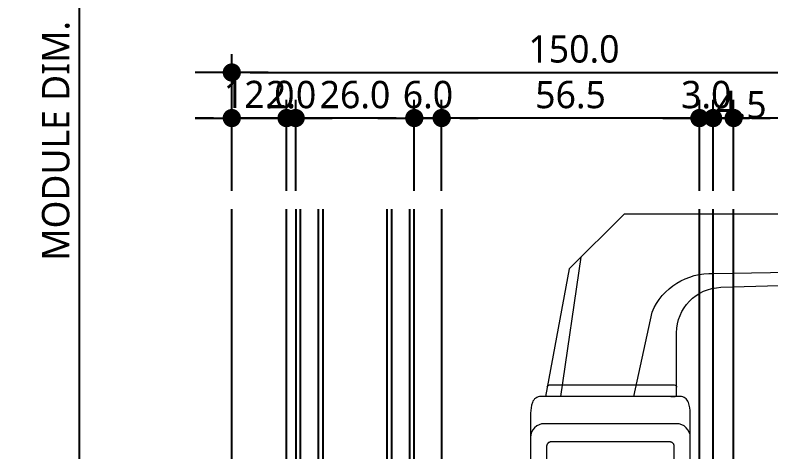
# Model space of a CAD drawing. Extents: x 93 to 3288, y 42 to 1146.
# Drawn here: x 531.3 to 696.9, y 827 to 922.9 of the extents above; entities that cross this region are included whole.
import ezdxf

# ---------------------------------------------------------------- set-up
doc = ezdxf.new("R2010")
doc.units = 0
doc.header["$LTSCALE"] = 200
doc.header["$MEASUREMENT"] = 0
doc.header["$PDMODE"] = 3
doc.header["$PDSIZE"] = -1
doc.linetypes.add('HIDDEN', pattern=[0.375, 0.25, -0.125])
doc.linetypes.add('PHANTOM', pattern=[25, 20, -1, 1, -1, 1, -1])
doc.layers.get('0').update_dxf_attribs({"linetype": 'CONTINUOUS'})
doc.layers.get('Defpoints').update_dxf_attribs({"color": 137, "linetype": 'CONTINUOUS'})
doc.layers.add('_0', color=7, linetype='CONTINUOUS', lineweight=0)
for name, color, linetype in [('A-HAT', 1, 'CONTINUOUS'), ('DIM', 7, 'CONTINUOUS'), ('ELE', 60, 'CONTINUOUS'), ('Glass', 4, 'CONTINUOUS'), ('SEALANT', 1, 'CONTINUOUS'), ('감봉', 4, 'CONTINUOUS')]:
    doc.layers.add(name, color=color, linetype=linetype)
doc.styles.add('맑은고딕', font='malgun.ttf')
doc.dimstyles.new('GAUN-4', dxfattribs={"dimscale": 4, "dimtxt": 1.5, "dimasz": 1, "dimexe": 1, "dimexo": 1, "dimgap": 0.5, "dimtad": 1, "dimdec": 1, "dimzin": 1, "dimdsep": 46, "dimlunit": 6, "dimtxsty": '맑은고딕', "dimblk": 'CJDOT', "dimcen": 0.09, "dimdle": 1, "dimclrd": 256, "dimclre": 256, "dimclrt": 3, "dimadec": 0, "dimazin": 0, "dimtfac": 1, "dimtdec": 1, "dimtix": 1, "dimtmove": 2, "dimatfit": 3, "dimfxl": 1, "dimtolj": 1, "dimtzin": 1, "dimarcsym": 0})

# ---------------------------------------------------------------- blocks, each defined once
blk = doc.blocks.new('*U66')
at = {"layer": 'A-HAT'}
h = blk.add_hatch(dxfattribs=at)
h.set_pattern_fill('ANSI37', color=252, scale=0.5, angle=-89.9654, style=0)
h.set_pattern_definition([(315.035, (0, 0), (1.12185, 1.12321), []), (45.035, (0, 0), (-1.12321, 1.12185), [])])
h.paths.add_polyline_path([(20, 0, -0.125563), (6, 0), (6, -9.5), (6.48, -7.1, -0.357511), (7.21, -6.5), (18.79, -6.5, -0.357511), (19.52, -7.1), (20, -9.5)])
at = {"layer": 'Glass', "color": 5, "linetype": 'PHANTOM', "ltscale": 2}
for p, q in [((1, -104.42), (1, 0)), ((5, 0), (5, -104.42)), ((21, -104.42), (21, 0)), ((25, 0), (25, -104.42))]:
    blk.add_line(p, q, dxfattribs=at)
at = {"layer": 'Glass'}
for points in [[(0, -104.42), (0, 0), (6, 0), (6, -104.42)], [(20, -104.42), (20, 0), (26, 0), (26, -104.42)]]:
    blk.add_lwpolyline(points, dxfattribs=at)
at = {"layer": 'SEALANT'}
blk.add_arc((13, 27.44), 28.31, 255.6865, 284.3135, dxfattribs=at)
at = {"layer": '감봉'}
for points in [[(6, -11.75), (6, -9.5), (6.48, -7.1, -0.357511), (7.21, -6.5), (18.79, -6.5, -0.357511), (19.52, -7.1), (20, -9.5), (20, -11.75, -0.414214), (19.25, -12.5), (6.75, -12.5, -0.414214)], [(6.5, -11.75), (6.5, -9.55), (6.97, -7.2, -0.357511), (7.21, -7), (18.79, -7, -0.357511), (19.03, -7.2), (19.5, -9.55), (19.5, -11.75, -0.414214), (19.25, -12), (6.75, -12, -0.414214)]]:
    blk.add_lwpolyline(points, format="xyb", close=True, dxfattribs=at)
blk = doc.blocks.new('CJDOT')
blk.add_line((-2, 0), (2, 0))
at = {"const_width": 0.5}
blk.add_lwpolyline([(-0.25, 0, 1), (0.25, 0, 1)], format="xyb", close=True, dxfattribs=at)
blk = doc.blocks.new('*D170')
at = {"layer": 'Defpoints', "color": 0, "transparency": 16777216}
for p in [(558.33, 1066), (545.3, 724.62), (558.33, 724.62)]:
    blk.add_point(p, dxfattribs=at)
at = {"layer": 'DIM', "lineweight": -2, "transparency": 16777216}
for p, q in [((554.33, 1066), (541.3, 1066)), ((545.3, 1062), (545.3, 728.62)), ((554.33, 724.62), (541.3, 724.62))]:
    blk.add_line(p, q, dxfattribs=at)
at = {"layer": 'DIM', "lineweight": -2, "transparency": 16777216, "xscale": 4, "yscale": 4, "zscale": 4}
for p, rotation in [((545.3, 1066), 90), ((545.3, 724.62), 270)]:
    blk.add_blockref('CJDOT', p, dxfattribs=dict(at, rotation=rotation))
at = {"layer": 'DIM', "color": 3, "transparency": 16777216, "insert": (540.2, 895.31), "char_height": 6, "attachment_point": 5, "rotation": 90, "style": '맑은고딕'}
blk.add_mtext('\\A1;MODULE DIM.', dxfattribs=at)
blk = doc.blocks.new('*D175')
at = {"layer": 'Defpoints', "color": 0, "transparency": 16777216}
for p in [(688.75, 900.31), (688.75, 880.31, 0), (728.75, 880.31)]:
    blk.add_point(p, dxfattribs=at)
at = {"layer": 'DIM', "lineweight": -2, "transparency": 16777216}
for p, q in [((688.75, 884.31), (688.75, 904.31)), ((728.75, 884.31), (728.75, 904.31)), ((724.75, 900.31), (692.75, 900.31))]:
    blk.add_line(p, q, dxfattribs=at)
at = {"layer": 'DIM', "lineweight": -2, "transparency": 16777216, "xscale": 4, "yscale": 4, "zscale": 4, "rotation": 180}
blk.add_blockref('CJDOT', (688.75, 900.31), dxfattribs=at)
at = {"layer": 'DIM', "lineweight": -2, "transparency": 16777216, "xscale": 4, "yscale": 4, "zscale": 4}
blk.add_blockref('CJDOT', (728.75, 900.31), dxfattribs=at)
at = {"layer": 'DIM', "color": 3, "transparency": 16777216, "insert": (708.75, 905.41), "char_height": 6, "attachment_point": 5, "style": '맑은고딕'}
blk.add_mtext('\\A1;40.0', dxfattribs=at)
blk = doc.blocks.new('*D176')
at = {"layer": 'Defpoints', "color": 0, "transparency": 16777216}
for p in [(624.75, 900.31), (624.75, 880.31), (681.25, 880.31)]:
    blk.add_point(p, dxfattribs=at)
at = {"layer": 'DIM', "lineweight": -2, "transparency": 16777216}
for p, q in [((624.75, 884.31), (624.75, 904.31)), ((681.25, 884.31), (681.25, 904.31)), ((677.25, 900.31), (628.75, 900.31))]:
    blk.add_line(p, q, dxfattribs=at)
at = {"layer": 'DIM', "lineweight": -2, "transparency": 16777216, "xscale": 4, "yscale": 4, "zscale": 4, "rotation": 180}
blk.add_blockref('CJDOT', (624.75, 900.31), dxfattribs=at)
at = {"layer": 'DIM', "lineweight": -2, "transparency": 16777216, "xscale": 4, "yscale": 4, "zscale": 4}
blk.add_blockref('CJDOT', (681.25, 900.31), dxfattribs=at)
at = {"layer": 'DIM', "color": 3, "transparency": 16777216, "insert": (653, 905.41), "char_height": 6, "attachment_point": 5, "style": '맑은고딕'}
blk.add_mtext('\\A1;56.5', dxfattribs=at)
blk = doc.blocks.new('*D177')
at = {"layer": 'Defpoints', "color": 0, "transparency": 16777216}
for p in [(618.75, 900.31), (618.75, 880.31), (624.75, 880.31)]:
    blk.add_point(p, dxfattribs=at)
at = {"layer": 'DIM', "lineweight": -2, "transparency": 16777216}
for p, q in [((618.75, 884.31), (618.75, 904.31)), ((624.75, 884.31), (624.75, 904.31)), ((614.75, 900.31), (610.75, 900.31)), ((624.75, 900.31), (618.75, 900.31)), ((628.75, 900.31), (632.75, 900.31))]:
    blk.add_line(p, q, dxfattribs=at)
at = {"layer": 'DIM', "lineweight": -2, "transparency": 16777216, "xscale": 4, "yscale": 4, "zscale": 4}
blk.add_blockref('CJDOT', (618.75, 900.31), dxfattribs=at)
at = {"layer": 'DIM', "lineweight": -2, "transparency": 16777216, "xscale": 4, "yscale": 4, "zscale": 4, "rotation": 180}
blk.add_blockref('CJDOT', (624.75, 900.31), dxfattribs=at)
at = {"layer": 'DIM', "color": 3, "transparency": 16777216, "insert": (621.75, 905.41), "char_height": 6, "attachment_point": 5, "style": '맑은고딕'}
blk.add_mtext('\\A1;6.0', dxfattribs=at)
blk = doc.blocks.new('*D178')
at = {"layer": 'Defpoints', "color": 0, "transparency": 16777216}
for p in [(592.75, 900.31), (592.75, 880.31), (618.75, 880.31)]:
    blk.add_point(p, dxfattribs=at)
at = {"layer": 'DIM', "lineweight": -2, "transparency": 16777216}
for p, q in [((592.75, 884.31), (592.75, 904.31)), ((618.75, 884.31), (618.75, 904.31)), ((614.75, 900.31), (596.75, 900.31))]:
    blk.add_line(p, q, dxfattribs=at)
at = {"layer": 'DIM', "lineweight": -2, "transparency": 16777216, "xscale": 4, "yscale": 4, "zscale": 4, "rotation": 180}
blk.add_blockref('CJDOT', (592.75, 900.31), dxfattribs=at)
at = {"layer": 'DIM', "lineweight": -2, "transparency": 16777216, "xscale": 4, "yscale": 4, "zscale": 4}
blk.add_blockref('CJDOT', (618.75, 900.31), dxfattribs=at)
at = {"layer": 'DIM', "color": 3, "transparency": 16777216, "insert": (605.75, 905.41), "char_height": 6, "attachment_point": 5, "style": '맑은고딕'}
blk.add_mtext('\\A1;26.0', dxfattribs=at)
blk = doc.blocks.new('*D179')
at = {"layer": 'Defpoints', "color": 0, "transparency": 16777216}
for p in [(590.75, 900.31), (590.75, 880.31), (592.75, 880.31)]:
    blk.add_point(p, dxfattribs=at)
at = {"layer": 'DIM', "lineweight": -2, "transparency": 16777216}
for p, q in [((590.75, 884.31), (590.75, 904.31)), ((592.75, 884.31), (592.75, 904.31)), ((586.75, 900.31), (582.75, 900.31)), ((592.75, 900.31), (590.75, 900.31)), ((596.75, 900.31), (600.75, 900.31))]:
    blk.add_line(p, q, dxfattribs=at)
at = {"layer": 'DIM', "lineweight": -2, "transparency": 16777216, "xscale": 4, "yscale": 4, "zscale": 4}
blk.add_blockref('CJDOT', (590.75, 900.31), dxfattribs=at)
at = {"layer": 'DIM', "lineweight": -2, "transparency": 16777216, "xscale": 4, "yscale": 4, "zscale": 4, "rotation": 180}
blk.add_blockref('CJDOT', (592.75, 900.31), dxfattribs=at)
at = {"layer": 'DIM', "color": 3, "transparency": 16777216, "insert": (591.75, 905.41), "char_height": 6, "attachment_point": 5, "style": '맑은고딕'}
blk.add_mtext('\\A1;2.0', dxfattribs=at)
blk = doc.blocks.new('*D180')
at = {"layer": 'Defpoints', "color": 0, "transparency": 16777216}
for p in [(578.75, 900.31), (578.75, 880.31), (590.75, 880.31)]:
    blk.add_point(p, dxfattribs=at)
at = {"layer": 'DIM', "lineweight": -2, "transparency": 16777216}
for p, q in [((578.75, 884.31), (578.75, 904.31)), ((590.75, 884.31), (590.75, 904.31)), ((574.75, 900.31), (570.75, 900.31)), ((590.75, 900.31), (578.75, 900.31)), ((594.75, 900.31), (598.75, 900.31))]:
    blk.add_line(p, q, dxfattribs=at)
at = {"layer": 'DIM', "lineweight": -2, "transparency": 16777216, "xscale": 4, "yscale": 4, "zscale": 4}
blk.add_blockref('CJDOT', (578.75, 900.31), dxfattribs=at)
at = {"layer": 'DIM', "lineweight": -2, "transparency": 16777216, "xscale": 4, "yscale": 4, "zscale": 4, "rotation": 180}
blk.add_blockref('CJDOT', (590.75, 900.31), dxfattribs=at)
at = {"layer": 'DIM', "color": 3, "transparency": 16777216, "insert": (584.75, 905.43), "char_height": 6, "attachment_point": 5, "style": '맑은고딕'}
blk.add_mtext('\\A1;12.0', dxfattribs=at)
blk = doc.blocks.new('*D181')
at = {"layer": 'Defpoints', "color": 0, "transparency": 16777216}
for p in [(728.75, 910.31), (578.75, 880.31), (728.75, 880.31)]:
    blk.add_point(p, dxfattribs=at)
at = {"layer": 'DIM', "lineweight": -2, "transparency": 16777216}
for p, q in [((578.75, 884.31), (578.75, 914.31)), ((728.75, 884.31), (728.75, 914.31)), ((582.75, 910.31), (724.75, 910.31))]:
    blk.add_line(p, q, dxfattribs=at)
at = {"layer": 'DIM', "lineweight": -2, "transparency": 16777216, "xscale": 4, "yscale": 4, "zscale": 4, "rotation": 180}
blk.add_blockref('CJDOT', (578.75, 910.31), dxfattribs=at)
at = {"layer": 'DIM', "lineweight": -2, "transparency": 16777216, "xscale": 4, "yscale": 4, "zscale": 4}
blk.add_blockref('CJDOT', (728.75, 910.31), dxfattribs=at)
at = {"layer": 'DIM', "color": 3, "transparency": 16777216, "insert": (653.75, 915.43), "char_height": 6, "attachment_point": 5, "style": '맑은고딕'}
blk.add_mtext('\\A1;150.0', dxfattribs=at)
blk = doc.blocks.new('handle(join)')
at = {"color": 9}
for p, q in [((-496.33, -29233.2), (-500.77, -29263.73)), ((-476.61, -29263.73), (-475.61, -29263.73))]:
    blk.add_line(p, q, dxfattribs=at)
for points in [[(-475.33, -29263.73), (-475.33, -29249.8, -0.4058), (-465.62, -29239.8), (-393.83, -29237.73, -0.336929), (-387.09, -29242.86, 0.397395), (-384.74, -29244.28), (-378.73, -29242.98, 0.387762), (-377.17, -29240.78), (-378.83, -29227.25, 0.378929), (-382.8, -29223.73), (-486.86, -29223.73), (-498.9, -29235.77), (-504.07, -29263.73)], [(-484.69, -29263.73), (-480.72, -29245.25, -0.314965), (-467.19, -29236.8), (-396.72, -29235.53, -0.336929), (-387.09, -29242.86)], [(-503.69, -29261.64, -0.361583), (-503.19, -29261.23), (-475.83, -29261.23, -0.414214), (-475.33, -29261.73)], [(-472.33, -29272.73, 0.414214), (-475.33, -29269.73), (-504.33, -29269.73, 0.414214), (-507.33, -29272.73)]]:
    blk.add_lwpolyline(points, format="xyb", dxfattribs=at)
blk.add_lwpolyline([(-472.33, -29267.45, 0.08066), (-472.72, -29265.1, 0.322551), (-474.61, -29263.73), (-505.05, -29263.73, 0.322551), (-506.95, -29265.1, 0.08066), (-507.33, -29267.45), (-507.33, -29288.73), (-472.33, -29288.73)], format="xyb", close=True, dxfattribs=at)
at = {"color": 9, "linetype": 'HIDDEN'}
blk.add_lwpolyline([(-475.83, -29288.73), (-475.83, -29274.73, 0.414214), (-476.83, -29273.73), (-502.83, -29273.73, 0.414214), (-503.83, -29274.73), (-503.83, -29288.73)], format="xyb", dxfattribs=at)
blk = doc.blocks.new('*D182')
at = {"layer": 'Defpoints', "color": 0, "transparency": 16777216}
for p in [(681.25, 900.31), (681.25, 880.31), (684.25, 880.31)]:
    blk.add_point(p, dxfattribs=at)
at = {"layer": 'DIM', "lineweight": -2, "transparency": 16777216}
for p, q in [((681.25, 884.31), (681.25, 904.31)), ((684.25, 884.31), (684.25, 904.31)), ((677.25, 900.31), (673.25, 900.31)), ((684.25, 900.31), (681.25, 900.31)), ((688.25, 900.31), (692.25, 900.31))]:
    blk.add_line(p, q, dxfattribs=at)
at = {"layer": 'DIM', "lineweight": -2, "transparency": 16777216, "xscale": 4, "yscale": 4, "zscale": 4}
blk.add_blockref('CJDOT', (681.25, 900.31), dxfattribs=at)
at = {"layer": 'DIM', "lineweight": -2, "transparency": 16777216, "xscale": 4, "yscale": 4, "zscale": 4, "rotation": 180}
blk.add_blockref('CJDOT', (684.25, 900.31), dxfattribs=at)
at = {"layer": 'DIM', "color": 3, "transparency": 16777216, "insert": (682.75, 905.41), "char_height": 6, "attachment_point": 5, "style": '맑은고딕'}
blk.add_mtext('\\A1;3.0', dxfattribs=at)
blk = doc.blocks.new('*D183')
at = {"layer": 'Defpoints', "color": 0, "transparency": 16777216}
for p in [(688.75, 900.31), (684.25, 880.31), (688.75, 880.31, 0)]:
    blk.add_point(p, dxfattribs=at)
at = {"layer": 'DIM', "lineweight": -2, "transparency": 16777216}
for p, q in [((684.25, 884.31), (684.25, 904.31)), ((688.75, 884.31), (688.75, 904.31)), ((680.25, 900.31), (676.25, 900.31)), ((684.25, 900.31), (688.75, 900.31)), ((692.75, 900.31), (696.75, 900.31))]:
    blk.add_line(p, q, dxfattribs=at)
at = {"layer": 'DIM', "lineweight": -2, "transparency": 16777216, "xscale": 4, "yscale": 4, "zscale": 4}
blk.add_blockref('CJDOT', (684.25, 900.31), dxfattribs=at)
at = {"layer": 'DIM', "lineweight": -2, "transparency": 16777216, "xscale": 4, "yscale": 4, "zscale": 4, "rotation": 180}
blk.add_blockref('CJDOT', (688.75, 900.31), dxfattribs=at)
at = {"layer": 'DIM', "color": 3, "transparency": 16777216, "insert": (690.47, 903.2), "char_height": 6, "attachment_point": 5, "style": '맑은고딕'}
blk.add_mtext('\\A1;4.5', dxfattribs=at)

msp = doc.modelspace()

# ---------------------------------------------------------------- linework, layer by layer
for p, q in [((578.75, 754.62), (578.75, 880.31)), ((590.75, 753.62), (590.75, 880.31))]:
    msp.add_line(p, q)
at = {"layer": 'ELE'}
for p, q in [((578.75, 754.62), (578.75, 880.31)), ((590.75, 754.62), (590.75, 880.31)), ((681.25, 814.22), (681.25, 880.31)), ((684.25, 806.62), (684.25, 880.31)), ((688.75, 806.62), (688.75, 880.31, 0))]:
    msp.add_line(p, q, dxfattribs=at)
msp.add_lwpolyline([(624.75, 880.31), (624.75, 814.22)], dxfattribs=at)

# ---------------------------------------------------------------- block references
at = {"xscale": -1, "rotation": 180}
msp.add_blockref('*U66', (592.75, 775.9), dxfattribs=at)
at = {"layer": '_0', "color": 8}
msp.add_blockref('handle(join)', (1151.58, 30102.96), dxfattribs=at)

# ---------------------------------------------------------------- dimensions: what is measured, and where the dimension line sits
at = {"layer": 'DIM'}
dim = msp.add_linear_dim(base=(545.3, 724.62), p1=(558.33, 1066), p2=(558.33, 724.62), angle=270, text='MODULE DIM.', dimstyle='GAUN-4', dxfattribs=at)
dim.commit()
dim.dimension.update_dxf_attribs({"geometry": '*D170', "text_midpoint": (540.2, 895.31)})
for base, p1, p2, picture, middle in [((728.75, 910.31), (578.75, 880.31), (728.75, 880.31), '*D181', (653.75, 915.43)), ((578.75, 900.31), (590.75, 880.31), (578.75, 880.31), '*D180', (584.75, 905.43)), ((590.75, 900.31), (592.75, 880.31), (590.75, 880.31), '*D179', (591.75, 905.41)), ((592.75, 900.31), (618.75, 880.31), (592.75, 880.31), '*D178', (605.75, 905.41)), ((618.75, 900.31), (624.75, 880.31), (618.75, 880.31), '*D177', (621.75, 905.41)), ((624.75, 900.31), (681.25, 880.31), (624.75, 880.31), '*D176', (653, 905.41)), ((681.25, 900.31), (684.25, 880.31), (681.25, 880.31), '*D182', (682.75, 905.41)), ((688.75, 900.31), (728.75, 880.31), (688.75, 880.31, 0), '*D175', (708.75, 905.41))]:
    dim = msp.add_linear_dim(base=base, p1=p1, p2=p2, dimstyle='GAUN-4', dxfattribs=at)
    dim.commit()
    dim.dimension.update_dxf_attribs({"geometry": picture, "text_midpoint": middle})
dim = msp.add_linear_dim(base=(688.75, 900.31), p1=(684.25, 880.31), p2=(688.75, 880.31, 0), dimstyle='GAUN-4', dxfattribs=at)
dim.commit()
dim.dimension.update_dxf_attribs({"geometry": '*D183', "text_midpoint": (690.47, 903.2), "dimtype": 160})

doc.saveas('drawing.dxf')
